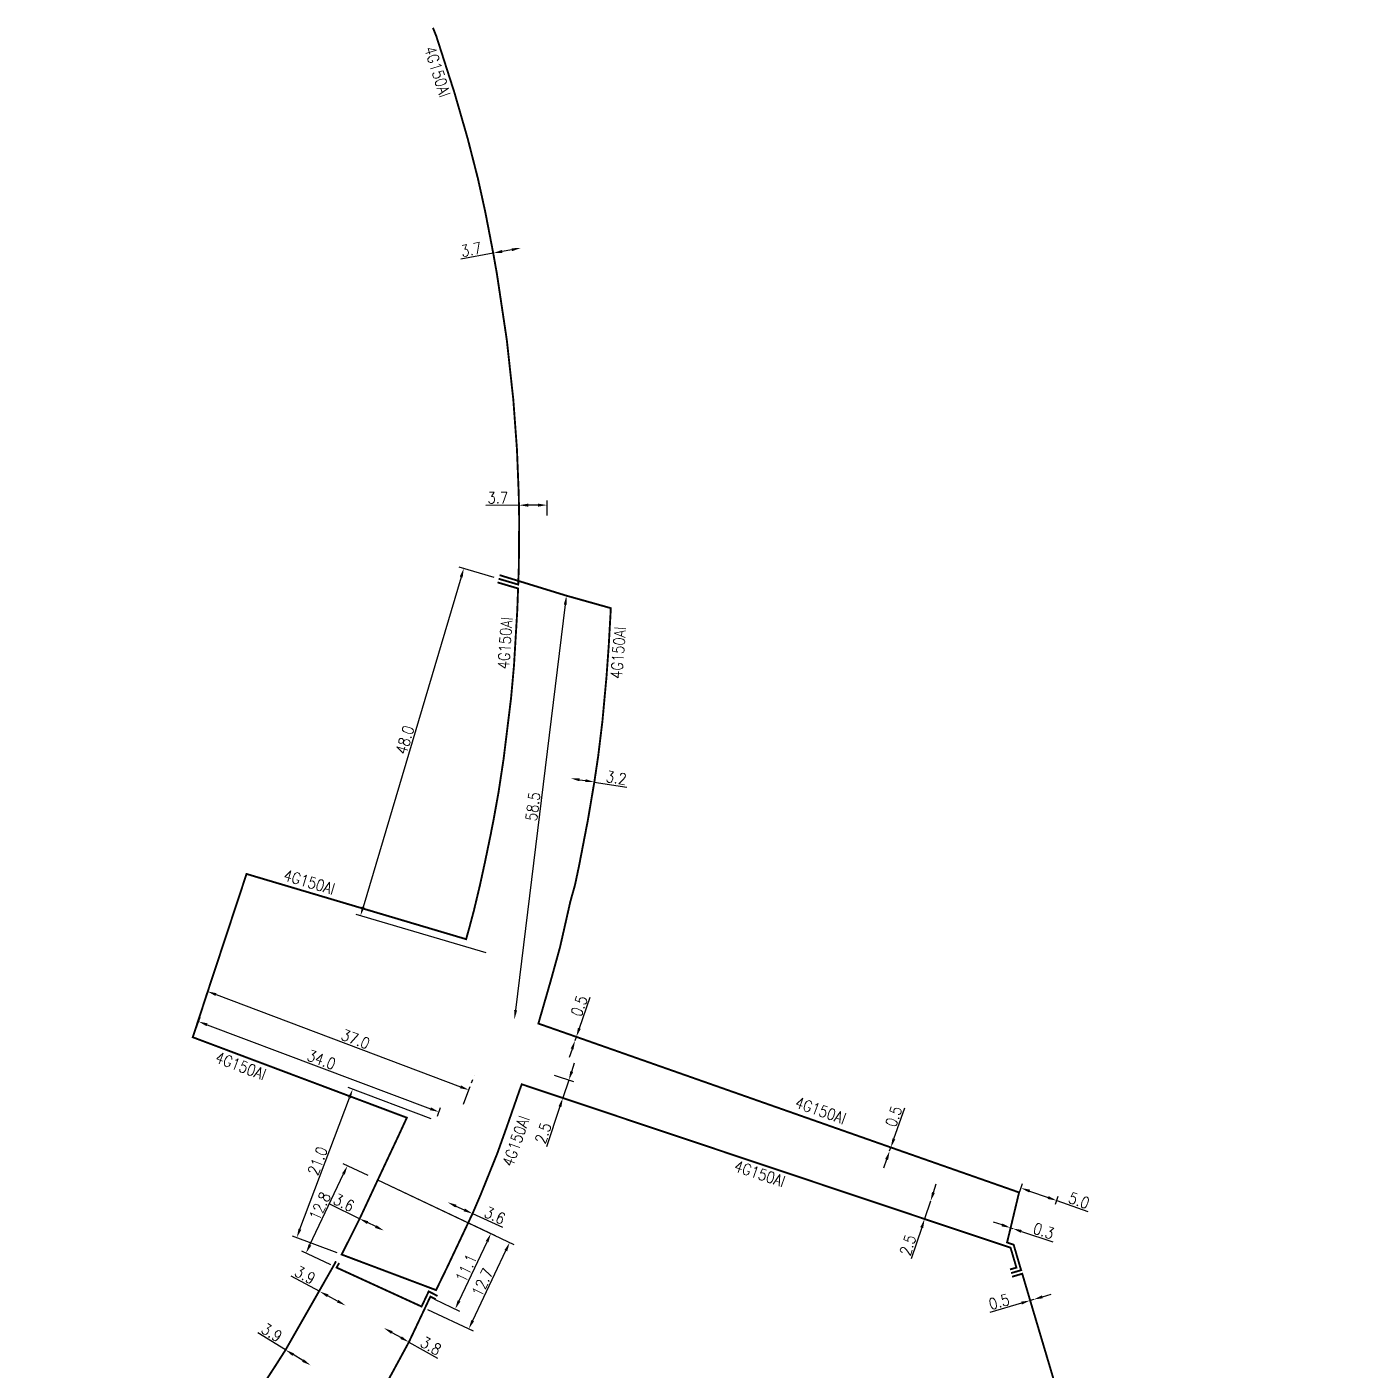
# Model space of a CAD drawing. Header units: millimetres. Extents: x 146511 to 147000, y 143998 to 145000.
# Drawn here: x 146824.2 to 147000.1, y 144822.2 to 145000.1 of the extents above; entities that cross this region are included whole.
import ezdxf
from ezdxf.enums import TextEntityAlignment as Align

# ---------------------------------------------------------------- set-up
doc = ezdxf.new("R2010")
doc.units = ezdxf.units.MM
doc.header["$MEASUREMENT"] = 0
doc.header["$PDMODE"] = 34
doc.linetypes.add('B_ST_AL', pattern=[2000, 1000, 1000])
doc.linetypes.add('CENTER', pattern=[2, 1.25, -0.25, 0.25, -0.25])
doc.layers.get('DEFPOINTS').update_dxf_attribs({"linetype": 'CONTINUOUS'})
doc.layers.add('B_110', color=1, linetype='CONTINUOUS')
doc.styles.get("Standard").update_dxf_attribs({"font": 'romans.shx', "width": 0.85})
doc.dimstyles.get("Standard").update_dxf_attribs({"dimtxt": 1.5, "dimasz": 1.2, "dimexe": 0.625, "dimexo": 0.625, "dimgap": 0.25, "dimtad": 1, "dimdec": 1, "dimzin": 0, "dimdsep": 46, "dimtxsty": 'Standard', "dimcen": -0.5, "dimadec": 0, "dimazin": 0, "dimtfac": 1, "dimtdec": 1, "dimtmove": 0, "dimatfit": 3, "dimfxl": 1, "dimtolj": 1, "dimtzin": 0, "dimarcsym": 0})

# ---------------------------------------------------------------- blocks, each defined once
blk = doc.blocks.new('*D47')
at = {"layer": 'B_110', "color": 0, "linetype": 'Continuous', "lineweight": -2}
for p, q in [((146958.72, 144831.87), (146959.87, 144832.22)), ((146955.94, 144831.05), (146951.75, 144829.81)), ((146957.57, 144831.53), (146957.09, 144831.39))]:
    blk.add_line(p, q, dxfattribs=at)
at = {"layer": 'B_110', "color": 0, "linetype": 'Continuous'}
for points in [[(146958.66, 144832.07), (146958.77, 144831.68), (146957.57, 144831.53)], [(146955.88, 144831.24), (146955.99, 144830.86), (146957.09, 144831.39)]]:
    blk.add_solid(points, dxfattribs=at)
at = {"layer": 'DEFPOINTS', "color": 0, "linetype": 'Continuous'}
for p in [(146957.09, 144831.39), (146957.57, 144831.53), (146957.57, 144831.53)]:
    blk.add_point(p, dxfattribs=at)
at = {"layer": 'B_110', "color": 0, "linetype": 'Continuous', "insert": (146952.98, 144831.22), "char_height": 1.5, "attachment_point": 5, "rotation": 16.5058}
blk.add_mtext('\\A1;0.5', dxfattribs=at)
blk = doc.blocks.new('*D48')
at = {"layer": 'B_110', "color": 0, "linetype": 'Continuous', "lineweight": -2}
for p, q in [((146944.28, 144845.7), (146944.66, 144846.84)), ((146943.9, 144844.56), (146943.11, 144842.19)), ((146942.73, 144841.05), (146941.35, 144836.9))]:
    blk.add_line(p, q, dxfattribs=at)
at = {"layer": 'B_110', "color": 0, "linetype": 'Continuous'}
for points in [[(146944.09, 144845.76), (146944.47, 144845.63), (146943.9, 144844.56)], [(146942.54, 144841.11), (146942.92, 144840.99), (146943.11, 144842.19)]]:
    blk.add_solid(points, dxfattribs=at)
at = {"layer": 'DEFPOINTS', "color": 0, "linetype": 'Continuous'}
for p in [(146943.9, 144844.56), (146943.9, 144844.56), (146943.11, 144842.19)]:
    blk.add_point(p, dxfattribs=at)
at = {"layer": 'B_110', "color": 0, "linetype": 'Continuous', "insert": (146940.9, 144838.72), "char_height": 1.5, "attachment_point": 5, "rotation": 71.539}
blk.add_mtext('\\A1;2.5', dxfattribs=at)
blk = doc.blocks.new('*D49')
at = {"layer": 'B_110', "color": 0, "linetype": 'Continuous', "lineweight": -2}
for p, q in [((146896.38, 144861.73), (146896.76, 144862.87)), ((146894.05, 144861.24), (146896.59, 144860.39)), ((146895.99, 144860.59), (146895.2, 144858.22)), ((146893.25, 144858.87), (146895.79, 144858.02)), ((146894.82, 144857.08), (146893.03, 144851.75))]:
    blk.add_line(p, q, dxfattribs=at)
at = {"layer": 'B_110', "color": 0, "linetype": 'Continuous'}
for points in [[(146896.19, 144861.79), (146896.57, 144861.67), (146895.99, 144860.59)], [(146894.63, 144857.15), (146895.01, 144857.02), (146895.2, 144858.22)]]:
    blk.add_solid(points, dxfattribs=at)
at = {"layer": 'DEFPOINTS', "color": 0, "linetype": 'Continuous'}
for p in [(146893.46, 144861.44), (146895.99, 144860.59), (146892.66, 144859.07)]:
    blk.add_point(p, dxfattribs=at)
at = {"layer": 'B_110', "color": 0, "linetype": 'Continuous', "insert": (146892.59, 144853.57), "char_height": 1.5, "attachment_point": 5, "rotation": 71.4601}
blk.add_mtext('\\A1;2.5', dxfattribs=at)
blk = doc.blocks.new('*D50')
at = {"layer": 'B_110', "color": 0, "linetype": 'Continuous', "lineweight": -2}
for p, q in [((146953.36, 144841.4), (146952.22, 144841.78)), ((146954.5, 144841.02), (146954.78, 144840.93)), ((146955.92, 144840.55), (146960.07, 144839.16))]:
    blk.add_line(p, q, dxfattribs=at)
at = {"layer": 'B_110', "color": 0, "linetype": 'Continuous'}
for points in [[(146953.42, 144841.59), (146953.3, 144841.21), (146954.5, 144841.02)], [(146955.98, 144840.74), (146955.86, 144840.36), (146954.78, 144840.93)]]:
    blk.add_solid(points, dxfattribs=at)
at = {"layer": 'DEFPOINTS', "color": 0, "linetype": 'Continuous'}
for p in [(146954.5, 144841.02), (146954.78, 144840.93), (146954.78, 144840.93)]:
    blk.add_point(p, dxfattribs=at)
at = {"layer": 'B_110', "color": 0, "linetype": 'Continuous', "insert": (146958.88, 144840.61), "char_height": 1.5, "attachment_point": 5, "rotation": 341.539}
blk.add_mtext('\\A1;0.3', dxfattribs=at)
blk = doc.blocks.new('*D51')
at = {"layer": 'B_110', "color": 0, "linetype": 'Continuous', "lineweight": -2}
for p, q in [((146955.71, 144845.81), (146956.09, 144846.88)), ((146957.01, 144845.89), (146959.47, 144845.03)), ((146960.43, 144844.15), (146960.81, 144845.22)), ((146960.6, 144844.63), (146964.72, 144843.18))]:
    blk.add_line(p, q, dxfattribs=at)
at = {"layer": 'B_110', "color": 0, "linetype": 'Continuous'}
for points in [[(146957.08, 144846.08), (146956.95, 144845.7), (146955.88, 144846.29)], [(146959.53, 144845.22), (146959.4, 144844.84), (146960.6, 144844.63)]]:
    blk.add_solid(points, dxfattribs=at)
at = {"layer": 'DEFPOINTS', "color": 0, "linetype": 'Continuous'}
for p in [(146955.5, 144845.22), (146960.6, 144844.63), (146960.22, 144843.56)]:
    blk.add_point(p, dxfattribs=at)
at = {"layer": 'B_110', "color": 0, "linetype": 'Continuous', "insert": (146963.56, 144844.65), "char_height": 1.5, "attachment_point": 5, "rotation": 340.6338}
blk.add_mtext('\\A1;5.0', dxfattribs=at)
blk = doc.blocks.new('*D52')
at = {"layer": 'B_110', "color": 0, "linetype": 'Continuous', "lineweight": -2}
for p, q in [((146939.04, 144852.81), (146940.49, 144856.93)), ((146938.48, 144851.2), (146938.64, 144851.67)), ((146938.08, 144850.07), (146937.68, 144848.94))]:
    blk.add_line(p, q, dxfattribs=at)
at = {"layer": 'B_110', "color": 0, "linetype": 'Continuous'}
for points in [[(146938.85, 144852.87), (146939.23, 144852.74), (146938.64, 144851.67)], [(146937.89, 144850.14), (146938.27, 144850), (146938.48, 144851.2)]]:
    blk.add_solid(points, dxfattribs=at)
at = {"layer": 'DEFPOINTS', "color": 0, "linetype": 'Continuous'}
for p in [(146938.64, 144851.67), (146938.48, 144851.2), (146938.48, 144851.2)]:
    blk.add_point(p, dxfattribs=at)
at = {"layer": 'B_110', "color": 0, "linetype": 'Continuous', "insert": (146939.02, 144855.77), "char_height": 1.5, "attachment_point": 5, "rotation": 70.6338}
blk.add_mtext('\\A1;0.5', dxfattribs=at)
blk = doc.blocks.new('*D53')
at = {"layer": 'B_110', "color": 0, "linetype": 'Continuous', "lineweight": -2}
for p, q in [((146897.39, 144867.45), (146898.84, 144871.57)), ((146896.82, 144865.84), (146896.99, 144866.32)), ((146896.42, 144864.71), (146896.03, 144863.58))]:
    blk.add_line(p, q, dxfattribs=at)
at = {"layer": 'B_110', "color": 0, "linetype": 'Continuous'}
for points in [[(146897.2, 144867.51), (146897.57, 144867.38), (146896.99, 144866.32)], [(146896.24, 144864.78), (146896.61, 144864.65), (146896.82, 144865.84)]]:
    blk.add_solid(points, dxfattribs=at)
at = {"layer": 'DEFPOINTS', "color": 0, "linetype": 'Continuous'}
for p in [(146896.82, 144865.84), (146896.82, 144865.84), (146896.99, 144866.32)]:
    blk.add_point(p, dxfattribs=at)
at = {"layer": 'B_110', "color": 0, "linetype": 'Continuous', "insert": (146897.37, 144870.41), "char_height": 1.5, "attachment_point": 5, "rotation": 70.6338}
blk.add_mtext('\\A1;0.5', dxfattribs=at)
blk = doc.blocks.new('*D54')
at = {"layer": 'B_110', "color": 0, "linetype": 'Continuous', "lineweight": -2}
for p, q in [((146881.04, 144843.9), (146882.14, 144843.4)), ((146883.24, 144842.9), (146887.22, 144841.09))]:
    blk.add_line(p, q, dxfattribs=at)
at = {"layer": 'B_110', "color": 0, "linetype": 'Continuous'}
for points in [[(146881.12, 144844.08), (146880.96, 144843.72), (146879.95, 144844.4)], [(146882.23, 144843.58), (146882.06, 144843.21), (146883.24, 144842.9)]]:
    blk.add_solid(points, dxfattribs=at)
at = {"layer": 'DEFPOINTS', "color": 0, "linetype": 'Continuous'}
for p in [(146879.95, 144844.4), (146879.95, 144844.4), (146883.24, 144842.9)]:
    blk.add_point(p, dxfattribs=at)
at = {"layer": 'B_110', "color": 0, "linetype": 'Continuous', "insert": (146886.19, 144842.66), "char_height": 1.5, "attachment_point": 5, "rotation": 335.5363}
blk.add_mtext('\\A1;3.6', dxfattribs=at)
blk = doc.blocks.new('*D55')
at = {"layer": 'B_110', "color": 0, "linetype": 'Continuous', "lineweight": -2}
for p, q in [((146877.78, 144855.45), (146866.77, 144859.59)), ((146860.39, 144840.84), (146866.94, 144858.25)), ((146865.32, 144837.7), (146859.38, 144839.93))]:
    blk.add_line(p, q, dxfattribs=at)
at = {"layer": 'B_110', "color": 0, "linetype": 'Continuous'}
for points in [[(146866.75, 144858.32), (146867.12, 144858.18), (146867.36, 144859.37)], [(146860.2, 144840.91), (146860.57, 144840.77), (146859.96, 144839.71)]]:
    blk.add_solid(points, dxfattribs=at)
at = {"layer": 'DEFPOINTS', "color": 0, "linetype": 'Continuous'}
for p in [(146867.36, 144859.37), (146878.36, 144855.23), (146865.91, 144837.48)]:
    blk.add_point(p, dxfattribs=at)
at = {"layer": 'B_110', "color": 0, "linetype": 'Continuous', "insert": (146862.72, 144849.89), "char_height": 1.5, "attachment_point": 5, "rotation": 69.3829}
blk.add_mtext('\\A1;21.0', dxfattribs=at)
blk = doc.blocks.new('*D56')
at = {"layer": 'B_110', "color": 0, "linetype": 'Continuous', "lineweight": -2}
for p, q in [((146868.26, 144842.23), (146864.33, 144844.14)), ((146870.42, 144841.18), (146869.34, 144841.71))]:
    blk.add_line(p, q, dxfattribs=at)
at = {"layer": 'B_110', "color": 0, "linetype": 'Continuous'}
for points in [[(146869.43, 144841.89), (146869.26, 144841.53), (146868.26, 144842.23)], [(146870.51, 144841.36), (146870.33, 144841), (146871.5, 144840.66)]]:
    blk.add_solid(points, dxfattribs=at)
at = {"layer": 'DEFPOINTS', "color": 0, "linetype": 'Continuous'}
for p in [(146868.26, 144842.23), (146871.5, 144840.66), (146871.5, 144840.66)]:
    blk.add_point(p, dxfattribs=at)
at = {"layer": 'B_110', "color": 0, "linetype": 'Continuous', "insert": (146866.2, 144844.35), "char_height": 1.5, "attachment_point": 5, "rotation": 334.0726}
blk.add_mtext('\\A1;3.6', dxfattribs=at)
blk = doc.blocks.new('*D57')
at = {"layer": 'B_110', "color": 0, "linetype": 'Continuous', "lineweight": -2}
for p, q in [((146846.41, 144866.85), (146847.19, 144868.93)), ((146848.09, 144867.92), (146877.67, 144856.79)), ((146878.58, 144855.81), (146879.01, 144856.96))]:
    blk.add_line(p, q, dxfattribs=at)
at = {"layer": 'B_110', "color": 0, "linetype": 'Continuous'}
for points in [[(146848.16, 144868.11), (146848.02, 144867.73), (146846.97, 144868.34)], [(146877.74, 144856.98), (146877.6, 144856.61), (146878.79, 144856.37)]]:
    blk.add_solid(points, dxfattribs=at)
at = {"layer": 'DEFPOINTS', "color": 0, "linetype": 'Continuous'}
for p in [(146846.19, 144866.27), (146878.36, 144855.23), (146878.79, 144856.37)]:
    blk.add_point(p, dxfattribs=at)
at = {"layer": 'B_110', "color": 0, "linetype": 'Continuous', "insert": (146863.23, 144863.29), "char_height": 1.5, "attachment_point": 5, "rotation": 339.3829}
blk.add_mtext('\\A1;34.0', dxfattribs=at)
blk = doc.blocks.new('*D58')
at = {"layer": 'B_110', "color": 0, "linetype": 'Continuous', "lineweight": -2}
for p, q in [((146848.2, 144872.5), (146847.92, 144871.76)), ((146849.27, 144871.92), (146881.64, 144859.7))]:
    blk.add_line(p, q, dxfattribs=at)
at = {"layer": 'B_110', "color": 0, "linetype": 'Continuous'}
for points in [[(146849.34, 144872.1), (146849.2, 144871.73), (146848.14, 144872.34)], [(146881.71, 144859.89), (146881.57, 144859.51), (146882.76, 144859.28)]]:
    blk.add_solid(points, dxfattribs=at)
at = {"layer": 'DEFPOINTS', "color": 0, "linetype": 'Continuous'}
for p in [(146848.42, 144873.08), (146882.76, 144859.28), (146882.76, 144859.28)]:
    blk.add_point(p, dxfattribs=at)
at = {"layer": 'B_110', "color": 0, "linetype": 'Continuous', "insert": (146867.75, 144866.01), "char_height": 1.5, "attachment_point": 5, "rotation": 339.3236}
blk.add_mtext('\\A1;37.0', dxfattribs=at)
blk = doc.blocks.new('*D59')
at = {"layer": 'B_110', "color": 0, "linetype": 'Continuous', "lineweight": -2}
for p, q in [((146886.09, 144927.19), (146881.48, 144928.56)), ((146881.74, 144927.23), (146868.75, 144883.52)), ((146885.04, 144877.43), (146867.81, 144882.55))]:
    blk.add_line(p, q, dxfattribs=at)
at = {"layer": 'B_110', "color": 0, "linetype": 'Continuous'}
for points in [[(146881.55, 144927.29), (146881.93, 144927.17), (146882.08, 144928.38)], [(146868.56, 144883.58), (146868.95, 144883.46), (146868.41, 144882.37)]]:
    blk.add_solid(points, dxfattribs=at)
at = {"layer": 'DEFPOINTS', "color": 0, "linetype": 'Continuous'}
for p in [(146886.69, 144927.01), (146868.41, 144882.37), (146885.64, 144877.25)]:
    blk.add_point(p, dxfattribs=at)
at = {"layer": 'B_110', "color": 0, "linetype": 'Continuous', "insert": (146874.29, 144905.66), "char_height": 1.5, "attachment_point": 5, "rotation": 73.4587}
blk.add_mtext('\\A1;48.0', dxfattribs=at)
blk = doc.blocks.new('*D60')
at = {"layer": 'B_110', "color": 0, "linetype": 'Continuous', "lineweight": -2}
for p, q in [((146889.42, 144935.37), (146889.41, 144937.38)), ((146893.12, 144935.39), (146893.11, 144937.39)), ((146889.41, 144936.75), (146885.01, 144936.73)), ((146891.91, 144936.76), (146890.61, 144936.76))]:
    blk.add_line(p, q, dxfattribs=at)
at = {"layer": 'B_110', "color": 0, "linetype": 'Continuous'}
for points in [[(146890.61, 144936.96), (146890.61, 144936.56), (146889.41, 144936.75)], [(146891.91, 144936.96), (146891.91, 144936.56), (146893.11, 144936.77)]]:
    blk.add_solid(points, dxfattribs=at)
at = {"layer": 'DEFPOINTS', "color": 0, "linetype": 'Continuous'}
for p in [(146893.11, 144936.77), (146889.42, 144934.75), (146893.12, 144934.76)]:
    blk.add_point(p, dxfattribs=at)
at = {"layer": 'B_110', "color": 0, "linetype": 'Continuous', "insert": (146886.59, 144937.74), "char_height": 1.5, "attachment_point": 5, "rotation": 0.2674}
blk.add_mtext('\\A1;3.7', dxfattribs=at)
blk = doc.blocks.new('*D61')
at = {"layer": 'B_110', "color": 0, "linetype": 'Continuous', "lineweight": -2}
for p, q in [((146885.98, 144970.15), (146881.69, 144969.36)), ((146888.44, 144970.6), (146887.17, 144970.37))]:
    blk.add_line(p, q, dxfattribs=at)
at = {"layer": 'B_110', "color": 0, "linetype": 'Continuous'}
for points in [[(146888.41, 144970.8), (146888.48, 144970.41), (146889.62, 144970.82)], [(146887.13, 144970.57), (146887.2, 144970.17), (146885.98, 144970.15)]]:
    blk.add_solid(points, dxfattribs=at)
at = {"layer": 'DEFPOINTS', "color": 0, "linetype": 'Continuous'}
for p in [(146889.62, 144970.82), (146889.62, 144970.82), (146885.98, 144970.15)]:
    blk.add_point(p, dxfattribs=at)
at = {"layer": 'B_110', "color": 0, "linetype": 'Continuous', "insert": (146883.06, 144970.63), "char_height": 1.5, "attachment_point": 5, "rotation": 10.4002}
blk.add_mtext('\\A1;3.7', dxfattribs=at)
blk = doc.blocks.new('*D62')
at = {"layer": 'B_110', "color": 0, "linetype": 'Continuous', "lineweight": -2}
for p, q in [((146897.4, 144900.39), (146898.19, 144900.27)), ((146899.37, 144900.08), (146903.69, 144899.39))]:
    blk.add_line(p, q, dxfattribs=at)
at = {"layer": 'B_110', "color": 0, "linetype": 'Continuous'}
for points in [[(146897.43, 144900.59), (146897.36, 144900.19), (146896.21, 144900.58)], [(146898.22, 144900.46), (146898.15, 144900.07), (146899.37, 144900.08)]]:
    blk.add_solid(points, dxfattribs=at)
at = {"layer": 'DEFPOINTS', "color": 0, "linetype": 'Continuous'}
for p in [(146896.21, 144900.58), (146896.21, 144900.58), (146899.37, 144900.08)]:
    blk.add_point(p, dxfattribs=at)
at = {"layer": 'B_110', "color": 0, "linetype": 'Continuous', "insert": (146902.28, 144900.63), "char_height": 1.5, "attachment_point": 5, "rotation": 350.9362}
blk.add_mtext('\\A1;3.2', dxfattribs=at)
blk = doc.blocks.new('*D63')
at = {"layer": 'B_110', "color": 0, "linetype": 'Continuous', "lineweight": -2}
blk.add_line((146895.53, 144923.58), (146888.94, 144869.86), dxfattribs=at)
at = {"layer": 'B_110', "color": 0, "linetype": 'Continuous'}
for points in [[(146895.33, 144923.6), (146895.73, 144923.55), (146895.67, 144924.77)], [(146888.75, 144869.88), (146889.14, 144869.83), (146888.8, 144868.66)]]:
    blk.add_solid(points, dxfattribs=at)
at = {"layer": 'DEFPOINTS', "color": 0, "linetype": 'Continuous'}
for p in [(146895.67, 144924.77), (146888.8, 144868.66), (146888.8, 144868.66)]:
    blk.add_point(p, dxfattribs=at)
at = {"layer": 'B_110', "color": 0, "linetype": 'Continuous', "insert": (146891.24, 144896.84), "char_height": 1.5, "attachment_point": 5, "rotation": 83.012}
blk.add_mtext('\\A1;58.5', dxfattribs=at)
blk = doc.blocks.new('*D222')
at = {"layer": 'B_110', "color": 0, "linetype": 'Continuous', "lineweight": -2}
for p, q in [((146863.01, 144832.58), (146859.22, 144834.63)), ((146865.37, 144831.31), (146864.07, 144832.01))]:
    blk.add_line(p, q, dxfattribs=at)
at = {"layer": 'B_110', "color": 0, "linetype": 'Continuous'}
for points in [[(146864.16, 144832.19), (146863.97, 144831.84), (146863.01, 144832.58)], [(146865.46, 144831.48), (146865.27, 144831.13), (146866.42, 144830.74)]]:
    blk.add_solid(points, dxfattribs=at)
at = {"layer": 'DEFPOINTS', "color": 0, "linetype": 'Continuous'}
for p in [(146863.01, 144832.58), (146866.42, 144830.74), (146866.42, 144830.74)]:
    blk.add_point(p, dxfattribs=at)
at = {"layer": 'B_110', "color": 0, "linetype": 'Continuous', "insert": (146861.06, 144834.77), "char_height": 1.5, "attachment_point": 5, "rotation": 331.6012}
blk.add_mtext('\\A1;3.9', dxfattribs=at)
blk = doc.blocks.new('*D223')
at = {"layer": 'B_110', "color": 0, "linetype": 'Continuous', "lineweight": -2}
for p, q in [((146872.56, 144827.15), (146873.77, 144826.47)), ((146874.81, 144825.88), (146878.62, 144823.73))]:
    blk.add_line(p, q, dxfattribs=at)
at = {"layer": 'B_110', "color": 0, "linetype": 'Continuous'}
for points in [[(146872.66, 144827.33), (146872.46, 144826.98), (146871.52, 144827.74)], [(146873.87, 144826.64), (146873.67, 144826.3), (146874.81, 144825.88)]]:
    blk.add_solid(points, dxfattribs=at)
at = {"layer": 'DEFPOINTS', "color": 0, "linetype": 'Continuous'}
for p in [(146871.52, 144827.74), (146871.52, 144827.74), (146874.81, 144825.88)]:
    blk.add_point(p, dxfattribs=at)
at = {"layer": 'B_110', "color": 0, "linetype": 'Continuous', "insert": (146877.73, 144825.38), "char_height": 1.5, "attachment_point": 5, "rotation": 330.4928}
blk.add_mtext('\\A1;3.8', dxfattribs=at)
blk = doc.blocks.new('*D224')
at = {"layer": 'B_110', "color": 0, "linetype": 'Continuous', "lineweight": -2}
for p, q in [((146861.71, 144838.75), (146866.15, 144848.16)), ((146869.43, 144847.94), (146866.1, 144849.51)), ((146864.48, 144836.12), (146860.63, 144837.93))]:
    blk.add_line(p, q, dxfattribs=at)
at = {"layer": 'B_110', "color": 0, "linetype": 'Continuous'}
for points in [[(146865.97, 144848.24), (146866.33, 144848.07), (146866.67, 144849.24)], [(146861.53, 144838.84), (146861.89, 144838.67), (146861.19, 144837.67)]]:
    blk.add_solid(points, dxfattribs=at)
at = {"layer": 'DEFPOINTS', "color": 0, "linetype": 'Continuous'}
for p in [(146866.67, 144849.24), (146869.99, 144847.67), (146865.04, 144835.85)]:
    blk.add_point(p, dxfattribs=at)
at = {"layer": 'B_110', "color": 0, "linetype": 'Continuous', "insert": (146863.03, 144843.88), "char_height": 1.5, "attachment_point": 5, "rotation": 64.7021}
blk.add_mtext('\\A1;12.8', dxfattribs=at)
blk = doc.blocks.new('*D225')
at = {"layer": 'B_110', "color": 0, "linetype": 'Continuous', "lineweight": -2}
for p, q in [((146870.56, 144847.4), (146888.72, 144838.82)), ((146883.26, 144828.72), (146887.65, 144838)), ((146877.28, 144830.22), (146883.32, 144827.37))]:
    blk.add_line(p, q, dxfattribs=at)
at = {"layer": 'B_110', "color": 0, "linetype": 'Continuous'}
for points in [[(146887.47, 144838.08), (146887.83, 144837.91), (146888.16, 144839.08)], [(146883.08, 144828.81), (146883.44, 144828.64), (146882.75, 144827.64)]]:
    blk.add_solid(points, dxfattribs=at)
at = {"layer": 'DEFPOINTS', "color": 0, "linetype": 'Continuous'}
for p in [(146869.99, 144847.67), (146888.16, 144839.08), (146876.72, 144830.49)]:
    blk.add_point(p, dxfattribs=at)
at = {"layer": 'B_110', "color": 0, "linetype": 'Continuous', "insert": (146884.55, 144833.79), "char_height": 1.5, "attachment_point": 5, "rotation": 64.7021}
blk.add_mtext('\\A1;12.7', dxfattribs=at)
blk = doc.blocks.new('*D226')
at = {"layer": 'B_110', "color": 0, "linetype": 'Continuous', "lineweight": -2}
for p, q in [((146870.56, 144847.4), (146886.24, 144839.99)), ((146881.46, 144831.34), (146885.16, 144839.17)), ((146878.19, 144831.56), (146881.51, 144829.99))]:
    blk.add_line(p, q, dxfattribs=at)
at = {"layer": 'B_110', "color": 0, "linetype": 'Continuous'}
for points in [[(146884.98, 144839.26), (146885.34, 144839.09), (146885.67, 144840.26)], [(146881.28, 144831.43), (146881.64, 144831.26), (146880.94, 144830.26)]]:
    blk.add_solid(points, dxfattribs=at)
at = {"layer": 'DEFPOINTS', "color": 0, "linetype": 'Continuous'}
for p in [(146869.99, 144847.67), (146885.67, 144840.26), (146877.62, 144831.83)]:
    blk.add_point(p, dxfattribs=at)
at = {"layer": 'B_110', "color": 0, "linetype": 'Continuous', "insert": (146882.4, 144835.68), "char_height": 1.5, "attachment_point": 5, "rotation": 64.7021}
blk.add_mtext('\\A1;11.1', dxfattribs=at)
blk = doc.blocks.new('*D231')
at = {"layer": 'B_110', "color": 0, "linetype": 'Continuous', "lineweight": -2}
for p, q in [((146858.48, 144824.85), (146854.8, 144827.11)), ((146860.78, 144823.44), (146859.5, 144824.22))]:
    blk.add_line(p, q, dxfattribs=at)
at = {"layer": 'B_110', "color": 0, "linetype": 'Continuous'}
for points in [[(146859.6, 144824.39), (146859.39, 144824.05), (146858.48, 144824.85)], [(146860.88, 144823.61), (146860.67, 144823.27), (146861.8, 144822.81)]]:
    blk.add_solid(points, dxfattribs=at)
at = {"layer": 'DEFPOINTS', "color": 0, "linetype": 'Continuous'}
for p in [(146858.48, 144824.85), (146861.8, 144822.81), (146861.8, 144822.81)]:
    blk.add_point(p, dxfattribs=at)
at = {"layer": 'B_110', "color": 0, "linetype": 'Continuous', "insert": (146856.65, 144827.15), "char_height": 1.5, "attachment_point": 5, "rotation": 328.395}
blk.add_mtext('\\A1;3.9', dxfattribs=at)

msp = doc.modelspace()

# ---------------------------------------------------------------- linework, layer by layer
at = {"layer": 'B_110', "linetype": 'B_ST_AL', "const_width": 0.25, "flags": 128}
for points in [[(146886.69, 144927.01), (146889.29, 144926.24), (146889.37, 144928.5), (146889.42, 144934.75), (146889.36, 144938.25), (146889.12, 144944.21), (146888.64, 144950.75), (146887.78, 144958.64), (146886.47, 144967.39), (146885.98, 144970.15), (146884.93, 144975.6), (146883.96, 144980), (146882.61, 144985.28), (146880.85, 144991.39), (146878.45, 144998.87), (146878, 145000)], [(146954.42, 144835.5), (146955.27, 144835.75), (146954.49, 144838.39), (146943.11, 144842.19), (146943.11, 144842.19), (146892.66, 144859.07), (146892.66, 144859.07), (146889.76, 144860.04), (146889.45, 144859.2), (146887.77, 144854.38), (146886.52, 144850.88), (146884.32, 144845.42), (146883.24, 144842.9), (146879.87, 144835.77), (146878.41, 144832.77), (146865.91, 144837.48), (146868.29, 144842.22), (146871.28, 144848.63), (146873.48, 144853.31), (146874.54, 144855.61), (146846.19, 144866.27), (146848.42, 144873.08), (146853.31, 144887.9), (146882.39, 144879.26), (146882.82, 144880.79), (146883.43, 144883.09), (146884.23, 144886.45), (146884.88, 144889.44), (146885.63, 144893.06), (146886.05, 144895.21), (146886.68, 144898.7), (146887.35, 144903.11), (146888.34, 144911.17), (146888.73, 144915.5), (146889.17, 144922.87), (146889.27, 144925.72), (146886.54, 144926.53)], [(146954.56, 144835.02), (146955.89, 144835.41), (146954.9, 144838.78), (146954.03, 144839.08), (146954.5, 144841.02), (146955.62, 144845.71), (146938.64, 144851.67), (146896.99, 144866.32), (146891.96, 144868.08), (146893.58, 144873.69), (146894.83, 144878.21), (146896.2, 144884.27), (146896.82, 144886.48), (146897.34, 144888.95), (146898.52, 144895.06), (146899.37, 144900.08), (146899.88, 144903.5), (146900.44, 144908.12), (146900.98, 144914), (146901.28, 144918.16), (146901.52, 144922.46), (146901.54, 144923.12), (146895.67, 144924.77), (146886.83, 144927.49)], [(146865.16, 144836.59), (146864.82, 144835.96), (146858.48, 144824.85), (146857.25, 144822.92), (146856.12, 144821.18), (146854.98, 144819.46), (146853.82, 144817.74), (146853.05, 144816.64), (146852.27, 144815.55), (146851.49, 144814.46), (146850.71, 144813.37), (146846.55, 144807.79), (146843.91, 144804.34), (146843.44, 144803.75), (146842.97, 144803.17), (146842.06, 144802.07), (146841.14, 144800.98), (146840.22, 144799.89), (146839.29, 144798.81), (146837.81, 144797.1), (146836.33, 144795.41), (146834.84, 144793.73), (146833.31, 144792.08), (146832.21, 144790.91), (146831.1, 144789.76), (146829.9, 144788.53), (146828.86, 144787.49), (146828.09, 144786.72), (146826.14, 144784.81), (146824.58, 144783.27), (146824.35, 144783.04)], [(146954.7, 144834.54), (146956.04, 144834.94), (146957.09, 144831.39), (146977.98, 144761.11), (146982.83, 144744.68), (146993.54, 144706.21), (147000, 144683.2)]]:
    msp.add_lwpolyline(points, dxfattribs=at)
at = {"layer": 'B_110', "color": 7, "linetype": 'CENTER', "ltscale": 2, "flags": 128}
msp.add_lwpolyline([(146882.04, 144857.41), (146882.76, 144859.28), (146883.46, 144861.15)], dxfattribs=at)
at = {"layer": 'B_110', "linetype": 'B_ST_AL', "flags": 128}
for points in [[(146865.57, 144836.36, 0.25, 0.25, 0), (146865.24, 144835.75, 0.25, 0.25, 0), (146876.49, 144830.59, 0.25, 0.25, 0), (146877.44, 144832.6, 0.25, 0.25, 0), (146878.6, 144831.99, 0, 0, 0)], [(146879.86, 144791.63, 0.25, 0.25, 0), (146875.3, 144794.96, 0.25, 0.25, 0), (146864.01, 144803.55, 0.25, 0.25, 0), (146861.97, 144805.18, 0.25, 0.25, 0), (146862.13, 144805.41, 0.25, 0.25, 0), (146866.83, 144812.32, 0.25, 0.25, 0), (146867.67, 144813.58, 0.25, 0.25, 0), (146869.01, 144815.69, 0.25, 0.25, 0), (146870.07, 144817.4, 0.25, 0.25, 0), (146871.11, 144819.12, 0.25, 0.25, 0), (146871.48, 144819.77, 0.25, 0.25, 0), (146871.85, 144820.44, 0.25, 0.25, 0), (146872.21, 144821.1, 0.25, 0.25, 0), (146872.58, 144821.77, 0.25, 0.25, 0), (146874.81, 144825.88, 0.25, 0.25, 0), (146876.94, 144830.38, 0.25, 0.25, 0), (146877.62, 144831.83, 0.25, 0.25, 0), (146877.67, 144831.91, 0.25, 0.25, 0), (146878.36, 144831.55, 0, 0, 0)]]:
    msp.add_lwpolyline(points, format="xyseb", dxfattribs=at)

# ---------------------------------------------------------------- texts
at = {"layer": 'B_110', "linetype": 'Continuous', "width": 0.85}
for rotation, p in [(287.7408, (146878.59, 144994.2)), (86.1653, (146887.55, 144918.48)), (85.5167, (146902.53, 144917.21)), (343.4587, (146861.63, 144886.83)), (339.3829, (146852.54, 144862.47)), (340.6338, (146929.34, 144856.56)), (70.5979, (146888.99, 144852.5)), (341.4948, (146921.28, 144848.18))]:
    msp.add_text('4G150Al', height=1.5, rotation=rotation, dxfattribs=at).set_placement(p, align=Align.MIDDLE)

# ---------------------------------------------------------------- dimensions: what is measured, and where the dimension line sits
at = {"layer": 'B_110', "linetype": 'Continuous'}
for base, p1, p2, angle, picture, middle in [((146889.62, 144970.82), (146885.98, 144970.15), (146889.62, 144970.82), 190.4002, '*D61', (146883.24, 144969.65)), ((146893.11, 144936.77), (146889.42, 144934.75), (146893.12, 144934.76), 180.2674, '*D60', (146886.59, 144936.74)), ((146868.41, 144882.37), (146886.69, 144927.01), (146885.64, 144877.25), 73.4587, '*D59', (146875.25, 144905.37)), ((146896.21, 144900.58), (146899.37, 144900.08), (146896.21, 144900.58), 350.9362, '*D62', (146902.12, 144899.64)), ((146882.76, 144859.28), (146848.42, 144873.08), (146882.76, 144859.28), 159.3236, '*D58', (146867.39, 144865.08)), ((146896.82, 144865.84), (146896.99, 144866.32), (146896.82, 144865.84), 70.6338, '*D53', (146898.31, 144870.08)), ((146878.79, 144856.37), (146846.19, 144866.27), (146878.36, 144855.23), 159.3829, '*D57', (146862.88, 144862.36)), ((146895.99, 144860.59), (146892.66, 144859.07), (146893.46, 144861.44), 251.4601, '*D49', (146893.53, 144853.26)), ((146867.36, 144859.37), (146865.91, 144837.48), (146878.36, 144855.23), 249.3829, '*D55', (146863.66, 144849.54)), ((146938.48, 144851.2), (146938.64, 144851.67), (146938.48, 144851.2), 70.6338, '*D52', (146939.96, 144855.43)), ((146866.67, 144849.24), (146865.04, 144835.85), (146869.99, 144847.67), 244.7021, '*D224', (146863.93, 144843.45)), ((146888.16, 144839.08), (146876.72, 144830.49), (146869.99, 144847.67), 244.7021, '*D225', (146885.45, 144833.36)), ((146885.67, 144840.26), (146877.62, 144831.83), (146869.99, 144847.67), 244.7021, '*D226', (146883.31, 144835.26)), ((146943.9, 144844.56), (146943.11, 144842.19), (146943.9, 144844.56), 251.539, '*D48', (146941.85, 144838.41)), ((146960.6, 144844.63), (146955.5, 144845.22), (146960.22, 144843.56), 160.6338, '*D51', (146963.23, 144843.71)), ((146871.5, 144840.66), (146868.26, 144842.23), (146871.5, 144840.66), 154.0726, '*D56', (146865.76, 144843.45)), ((146879.95, 144844.4), (146883.24, 144842.9), (146879.95, 144844.4), 335.5363, '*D54', (146885.77, 144841.75)), ((146954.78, 144840.93), (146954.5, 144841.02), (146954.78, 144840.93), 161.539, '*D50', (146958.56, 144839.66)), ((146866.42, 144830.74), (146863.01, 144832.58), (146866.42, 144830.74), 151.6012, '*D222', (146860.59, 144833.89)), ((146957.57, 144831.53), (146957.09, 144831.39), (146957.57, 144831.53), 196.5058, '*D47', (146953.27, 144830.26)), ((146861.8, 144822.81), (146858.48, 144824.85), (146861.8, 144822.81), 148.395, '*D231', (146856.13, 144826.3)), ((146871.52, 144827.74), (146874.81, 144825.88), (146871.52, 144827.74), 330.4928, '*D223', (146877.24, 144824.51))]:
    dim = msp.add_linear_dim(base=base, p1=p1, p2=p2, angle=angle, dimstyle='Standard', dxfattribs=at)
    dim.commit()
    dim.dimension.update_dxf_attribs({"geometry": picture, "text_midpoint": middle, "dimtype": 160})
dim = msp.add_linear_dim(base=(146888.8, 144868.66), p1=(146895.67, 144924.77), p2=(146888.8, 144868.66), angle=83.012, text='58.5', dimstyle='Standard', dxfattribs=at)
dim.commit()
dim.dimension.update_dxf_attribs({"geometry": '*D63', "text_midpoint": (146892.24, 144896.72), "dimtype": 160})

doc.saveas('drawing.dxf')
